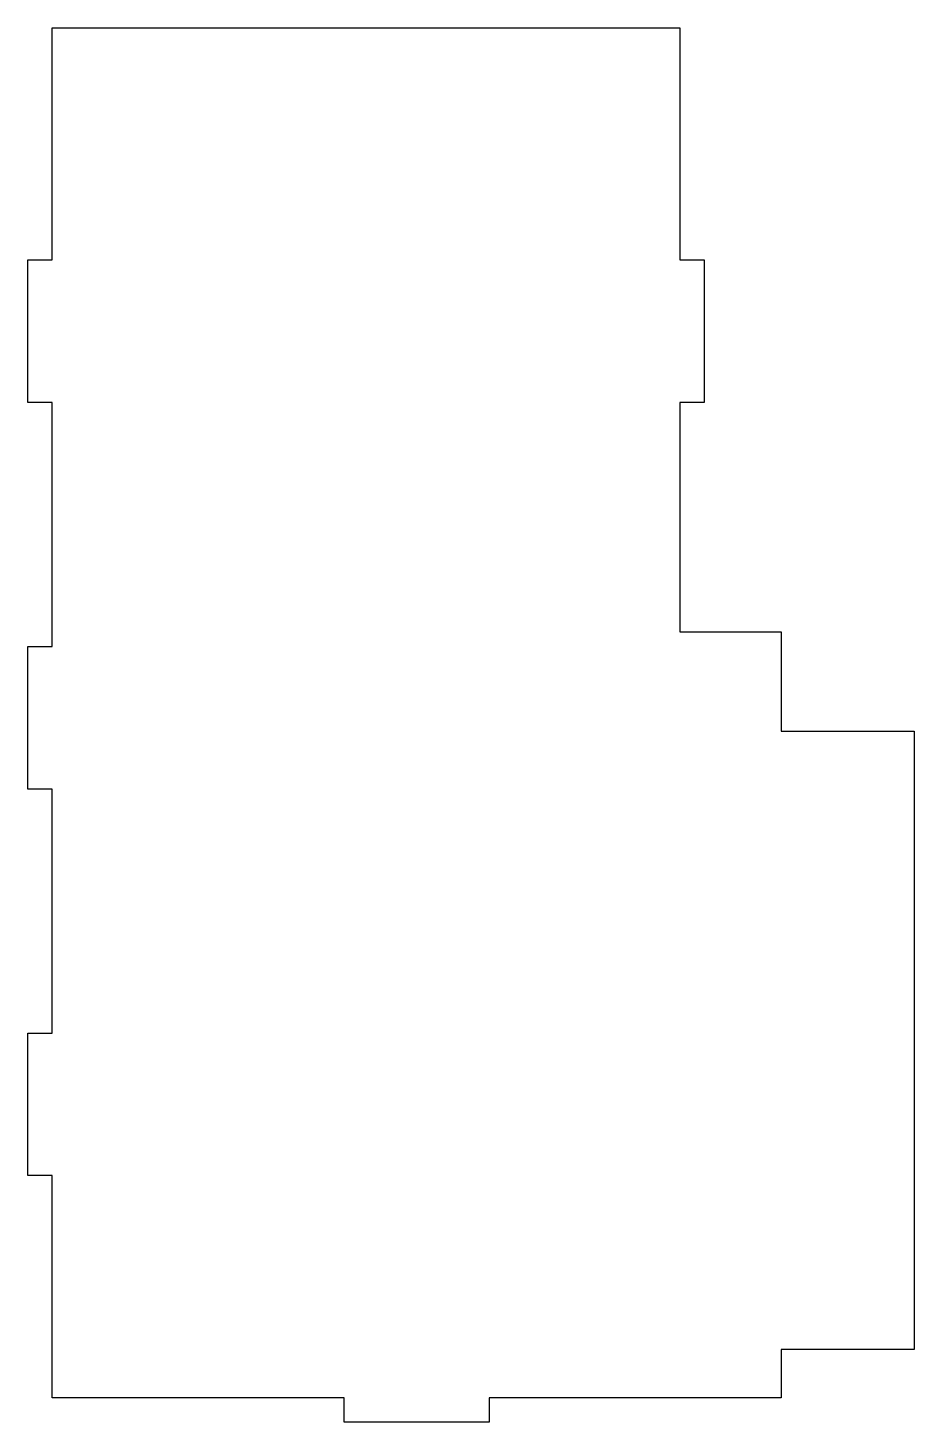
# Model space of a CAD drawing. Header units: millimetres. Extents: x 104 to 287, y 6 to 295.
import ezdxf

# ---------------------------------------------------------------- set-up
doc = ezdxf.new("R2010")
doc.units = ezdxf.units.MM
doc.layers.get('0').update_dxf_attribs({"linetype": 'CONTINUOUS'})

msp = doc.modelspace()

# ---------------------------------------------------------------- linework, layer by layer
msp.add_lwpolyline([(103.5, 87), (108.5, 87), (108.5, 137.5), (103.5, 137.5), (103.5, 167), (108.5, 167), (108.5, 217.5), (103.5, 217.5), (103.5, 247), (108.5, 247), (108.5, 295), (238.5, 295), (238.5, 247), (243.5, 247), (243.5, 217.5), (238.5, 217.5), (238.5, 170), (259.5, 170), (259.5, 149.5), (287, 149.5), (287, 21.5), (259.5, 21.5), (259.5, 11.5), (199, 11.5), (199, 6.5), (169, 6.5), (169, 11.5), (108.5, 11.5), (108.5, 57.5), (103.5, 57.5)], close=True)

doc.saveas('drawing.dxf')
